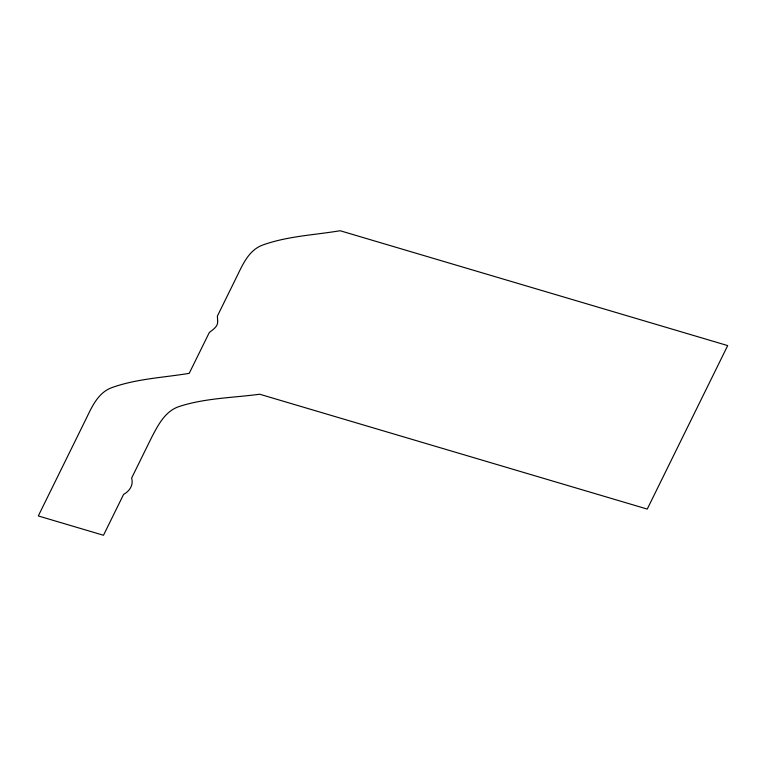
<?xml version="1.0" encoding="UTF-8"?>
<svg xmlns="http://www.w3.org/2000/svg" width="766" height="766" viewBox="0 0 766 766"><rect width="100%" height="100%" fill="white"/><g stroke="black" fill="none" stroke-linecap="round" stroke-linejoin="round"><path stroke-width="1.15" d="M217.649 320.849C218.387 326.393 213.044 329.543 209.329 332.473L189.212 373.339C163.273 377.657 136.358 378.71 111.463 387.768C98.374 392.709 92.217 406.114 86.568 417.853L38.3 515.949L103.487 535.262L123.594 494.396C129.626 491.121 133.696 485.05 131.637 478.041L151.754 437.175C158.093 425.149 164.968 411.399 178.756 406.65C204.8 398.061 232.701 397.851 259.684 394.222L647.251 509.074L727.7 345.59L340.133 230.738C314.194 235.057 287.279 236.11 262.384 245.158C249.295 250.099 243.138 263.504 237.479 275.253L217.372 316.119L217.649 320.849"/></g></svg>
